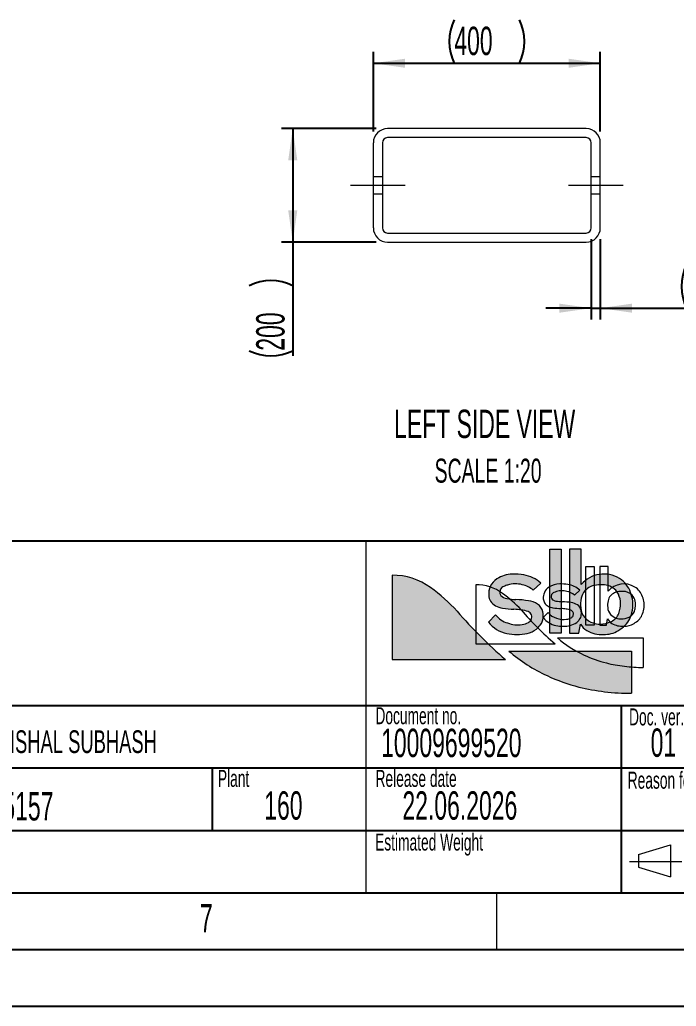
# Paper-space layout 'Sheet5' of a CAD drawing. Header units: millimetres. Extents: x 0 to 420, y 0 to 300.
# Drawn here: x 323 to 380.9, y 0 to 86.9 of the extents above; entities that cross this region are included whole.
import ezdxf
from ezdxf.enums import TextEntityAlignment as Align

# ---------------------------------------------------------------- set-up
doc = ezdxf.new("R2010")
doc.units = ezdxf.units.MM
doc.linetypes.add('CENTERX2', pattern=[20.319999999999997, 12.7, -2.54, 2.54, -2.54])
doc.linetypes.add('HIDDEN', pattern=[1.905, 1.27, -0.635])
for name, color, linetype in [('1ST_ANGLE', 7, 'Continuous'), ('BORDER', 7, 'Continuous'), ('DIMS', 7, 'Continuous')]:
    doc.layers.add(name, color=color, linetype=linetype)
doc.layers.add('HIDDEN', color=7, linetype='Continuous', plot=False)
doc.layers.add('HIDDEN_DETAIL', color=7, linetype='Continuous', plot=False)
doc.styles.add('SLDTEXTSTYLE0', font='TXT', dxfattribs={"width": 0.605})
doc.dimstyles.new('SLDDIMSTYLE6', dxfattribs={"dimtxt": 2.5, "dimasz": 2.8, "dimexe": 0, "dimexo": 0.0625, "dimtad": 1, "dimdec": 0, "dimlfac": 20, "dimrnd": 1e-09, "dimzin": 12, "dimdsep": 46, "dimtxsty": 'SLDTEXTSTYLE0', "dimsah": 1, "dimcen": 0.09, "dimadec": 0, "dimazin": 3, "dimtfac": 1, "dimtdec": 0, "dimtofl": 0, "dimtmove": 0, "dimatfit": 3, "dimfxl": 1, "dimfrac": 2, "dimtolj": 1, "dimtzin": 12, "dimarcsym": 0})
doc.dimstyles.new('SLDDIMSTYLE7', dxfattribs={"dimtxt": 2.5, "dimasz": 2.8, "dimexe": 0, "dimexo": 0.0625, "dimtad": 1, "dimdec": 0, "dimlfac": 20, "dimrnd": 1e-09, "dimzin": 12, "dimdsep": 46, "dimtxsty": 'SLDTEXTSTYLE0', "dimsah": 1, "dimcen": 0.09, "dimadec": 0, "dimazin": 3, "dimtfac": 1, "dimtdec": 0, "dimtmove": 0, "dimatfit": 0, "dimfxl": 1, "dimfrac": 2, "dimtolj": 1, "dimtzin": 12, "dimarcsym": 0})

# ---------------------------------------------------------------- blocks, each defined once
blk = doc.blocks.new('SW_NOTE_0_7')
at = {"color": 0, "linetype": 'Continuous', "lineweight": 0, "insert": (0, 3.867203219315885), "char_height": 3, "attachment_point": 1, "style": 'SLDTEXTSTYLE0'}
blk.add_mtext('Document no.', dxfattribs=at)
blk = doc.blocks.new('SW_NOTE_0_8')
at = {"color": 0, "linetype": 'Continuous', "lineweight": 0, "insert": (0, 3.867203219315885), "char_height": 3, "attachment_point": 1, "style": 'SLDTEXTSTYLE0'}
blk.add_mtext('Doc. ver.', dxfattribs=at)
blk = doc.blocks.new('SW_NOTE_0_9')
at = {"color": 0, "linetype": 'Continuous', "lineweight": 0, "insert": (0, 3.867203219315885), "char_height": 3, "attachment_point": 1, "style": 'SLDTEXTSTYLE0'}
blk.add_mtext('Reason for issue', dxfattribs=at)
blk = doc.blocks.new('SW_NOTE_0_12')
at = {"color": 0, "linetype": 'Continuous', "lineweight": 0, "insert": (0, 3.867203219315885), "char_height": 3, "attachment_point": 1, "style": 'SLDTEXTSTYLE0'}
blk.add_mtext('Plant', dxfattribs=at)
blk = doc.blocks.new('SW_NOTE_0_13')
at = {"color": 0, "linetype": 'Continuous', "lineweight": 0, "insert": (0, 3.867203219315885), "char_height": 3, "attachment_point": 1, "style": 'SLDTEXTSTYLE0'}
blk.add_mtext('Estimated Weight', dxfattribs=at)
blk = doc.blocks.new('SW_NOTE_0_16')
at = {"color": 0, "linetype": 'Continuous', "lineweight": 0, "insert": (0, 3.867203219315885), "char_height": 3, "attachment_point": 1, "style": 'SLDTEXTSTYLE0'}
blk.add_mtext('Release date', dxfattribs=at)
blk = doc.blocks.new('Title Block OSS Basic with PropInfo A3_v03')
at = {"linetype": 'Continuous'}
blk.add_hatch(color=182, dxfattribs=at).paths.add_polyline_path([(445.1657645287956, 238.8167877039867), (447.2074162423425, 238.8167877039867), (447.2074162423425, 253.6019358273643), (445.1657645287956, 253.6019358273643)], flags=0)
h = blk.add_hatch(color=182, dxfattribs=at)
edge = h.paths.add_edge_path(flags=0)
edge.add_arc((454.7128636717994, 243.9965743520274), 5.227273584209347, 58.01089399958681, 139.6383755213244, ccw=False)
edge.add_arc((455.0230550658435, 244.4931944414193), 4.641739457000195, 18.792718228384615, 58.01089399958619, ccw=False)
edge.add_arc((453.1274944373821, 243.5439950485553), 6.748174745095844, 7.672553724041222, 21.238331574411006, ccw=False)
edge.add_arc((453.539044434127, 243.9453687627665), 6.296062186235452, -24.402547678770873, 4.551135540738528, ccw=False)
edge.add_arc((455.8820032635099, 242.8461517010115), 3.708422116042959, 314.4038713115278, 336.1078909031915, ccw=False)
edge.add_arc((450.8433589069748, 248.9196871811136), 11.59134659359367, 303.64214309932, 311.18930936526016, ccw=False)
edge.add_arc((454.8751307987652, 243.0578577566604), 4.47900095269395, 267.0218230695033, 302.24729345749716, ccw=False)
edge.add_arc((454.2894430588207, 243.6982033978878), 5.125466080599462, 239.77030267141112, 273.9489491215218, ccw=False)
edge.add_arc((453.5545315951534, 242.2452804659853), 3.501446836074568, 211.6162724936101, 238.1905998564331, ccw=False)
edge.add_line((450.5727762097274, 240.4097247552156), (450.3035474123366, 238.8167877039867))
edge.add_line((450.3035474123366, 238.8167877039867), (448.6433031617601, 238.8167877039867))
edge.add_line((448.6433031617601, 238.8167877039867), (448.6433031617601, 253.6019358273643))
edge.add_line((448.6433031617601, 253.6019358273643), (450.7298263415387, 253.6019358273643))
edge.add_line((450.7298263415387, 253.6019358273643), (450.7298263415387, 247.3818073942156))
edge = h.paths.add_edge_path(flags=0)
edge.add_arc((453.4315284919234, 244.4248281699734), 2.765721342267225, 138.7981013864251, 168.821103387412)
edge.add_arc((457.2629156915521, 243.7876451210355), 6.648988824329781, 169.8354812608971, 184.5632408926944)
edge.add_arc((453.4549982100645, 243.4546419474555), 2.82679710133947, 183.9755988357257, 222.1270029972247)
edge.add_arc((453.9556906866481, 243.9074811277093), 3.501894338247078, 222.1270029972233, 250.8240505056227)
edge.add_arc((454.0202349118582, 244.1168416058627), 3.720847353005345, 250.9442478359612, 270.2819574876322)
edge.add_arc((453.9105900668333, 245.3044517655121), 4.9100799835291, 271.4932818760516, 295.6658826660078)
edge.add_arc((454.8773889513712, 243.2925270717392), 2.677919358359705, 295.66588266601, 337.4853397874631)
edge.add_arc((450.8016002895129, 244.4540644186905), 6.905077526292691, 341.5354113482329, 349.652008040191)
edge.add_arc((453.9947076785694, 243.9699883986721), 3.67824233501591, 348.1352051427971, 400.4258508379151)
edge.add_arc((454.4542834457746, 244.098975059118), 3.250896430947341, 43.94995445905325, 89.05957276633465)
edge.add_arc((454.3878668943943, 240.0528923726695), 7.297524195379891, 89.0595727663358, 100.2970364313413)
edge.add_arc((453.5815276405017, 244.4294612103091), 2.847330302537252, 100.0749804652568, 116.1351378542159)
edge.add_arc((453.8717669321507, 243.929626308071), 3.42414658988014, 116.8110331394511, 137.415915447898)
h = blk.add_hatch(color=182, dxfattribs=at)
edge = h.paths.add_edge_path(flags=0)
edge.add_arc((487.3019194714503, 292.6781861510541), 76.91117174043566, 220.5578415080118, 229.5364955474084, ccw=False)
edge.add_arc((405.5248102687739, 221.0309299151794), 31.8301279465637, 42.82877615647676, 54.18576327895369)
edge.add_arc((417.5654145547388, 237.8839230862384), 11.11848427626488, 53.68210514192747, 90.78786846453552)
edge.add_line((417.4125302210676, 249.0013561974411), (417.4125302210676, 234.1626678006407))
edge.add_line((417.4125302210676, 234.1626678006407), (437.3893714432318, 234.1626678006407))
h = blk.add_hatch(color=182, dxfattribs=at)
edge = h.paths.add_edge_path(flags=0)
edge.add_arc((438.9267675500934, 238.9039947727837), 10.3014497698434, 80.42596419707377, 92.0950290770627)
edge.add_arc((438.7488823278936, 243.7667099844662), 5.435481995370785, 92.09502907706221, 121.9460221459755)
edge.add_arc((437.5044618211238, 245.762380243651), 3.083614188485452, 121.9460221459755, 155.5167718523465)
edge.add_arc((437.5731074881314, 245.7311208751684), 3.159042138986903, 155.5167718523463, 184.7516142614847)
edge.add_arc((436.8088306125064, 245.6675926825031), 2.392129514316783, 184.7516142614845, 210.7377289886316)
edge.add_arc((436.5754658527181, 245.5288229013592), 2.12062230765407, 210.7377289886308, 243.8434910966493)
edge.add_arc((437.5663225973024, 247.2502340114344), 4.10461987026036, 242.0209133597868, 260.033887216455)
edge.add_arc((440.0414915358939, 265.5263350536696), 22.54497154458755, 261.8770925397264, 267.0063839676636)
edge.add_arc((437.9450348349395, 226.3705712710952), 16.66691665284015, 82.39362272663698, 86.83897391973721, ccw=False)
edge.add_arc((439.2475072185767, 236.4333943491112), 6.520362964511088, 71.02023521644361, 82.03359829510367, ccw=False)
edge.add_arc((441.0148398512006, 241.6690340931306), 0.995070233035464, 21.253831238437726, 69.20270642187211, ccw=False)
edge.add_arc((440.8651108619236, 241.6509182022313), 1.141794682358366, -22.925161939910993, 19.377092871085722, ccw=False)
edge.add_arc((440.7947189133776, 241.8061328982897), 1.272343680276647, 299.68352841354806, 331.8649119163105, ccw=False)
edge.add_arc((439.8915959410123, 243.4440381808612), 3.142659319919695, 277.51384270996545, 299.20046410907736, ccw=False)
edge.add_arc((439.5290250724888, 245.1675770414651), 4.900644980465009, 248.7579245846302, 279.0816056120108, ccw=False)
edge.add_arc((438.8677722528587, 244.5367978401833), 4.091562580398778, 217.9332228997959, 254.1964500931708, ccw=False)
edge.add_line((435.6406432657708, 242.0215398315456), (434.3802421426502, 240.7568118990311))
edge.add_arc((438.6997338897331, 244.1135048912275), 5.470411026328633, 217.8509112094316, 258.481389410928)
edge.add_arc((439.4082622708863, 246.6007468359583), 8.05146790572062, 257.0751558453784, 282.9248441546223)
edge.add_arc((439.6254682443193, 244.3212396692142), 5.788814278970842, 285.8772476635853, 303.6503371987634)
edge.add_arc((432.0583878987616, 250.435544877807), 15.35021954646896, 314.5821401707907, 318.1631161492628)
edge.add_arc((441.8149472870223, 241.5836176201468), 2.178534879792595, 320.4611912950333, 357.1734222976351)
edge.add_arc((440.699525062913, 241.8915406071432), 3.317411291203139, 352.807461819332, 371.542026409893)
edge.add_arc((441.7757091377819, 242.098261647815), 2.221664280753271, 11.871858887574, 56.0907580943633)
edge.add_arc((440.8812761110579, 240.48483612946), 4.062732666881476, 58.31654111008981, 82.00922153966035)
edge.add_arc((438.2111431695267, 223.6844096252593), 21.07348119960902, 81.16983310365124, 87.24138327105055)
edge.add_arc((440.1078475799998, 260.3747800188481), 15.66618448211711, 260.81574122509227, 266.77083242163474, ccw=False)
edge.add_arc((437.9068893255342, 246.8619095455661), 1.975316462469494, 226.3330938183045, 261.278486409199, ccw=False)
edge.add_arc((437.4514544314261, 246.0256635609668), 1.084663729754218, 131.4838335993697, 213.1185370354107, ccw=False)
edge.add_arc((437.3701838548942, 246.116920274057), 0.9624651945383451, 106.38181624134981, 131.4579965950686, ccw=False)
edge.add_arc((439.3759500544221, 242.0524068535297), 5.483148979990127, 107.2116182979151, 114.5389594286737, ccw=False)
edge.add_arc((439.1291298034236, 242.7888930504585), 4.706643092651752, 75.2688934168757, 106.9944484384686, ccw=False)
edge.add_arc((439.4383373247097, 243.1756199871456), 4.258733761453125, 48.29678060624508, 77.97013098144521, ccw=False)
edge.add_line((442.2715549568446, 246.3551940309289), (443.5952632106827, 247.6115950854193))
edge.add_arc((439.7296125674877, 243.4710320363024), 5.664584473634934, 46.96661430914759, 80.75028701060002)
h = blk.add_hatch(color=182, dxfattribs=at)
edge = h.paths.add_edge_path(flags=0)
edge.add_arc((459.4159188973574, 266.6094611338531), 38.39130687004372, 256.2695129009646, 263.1591393015834)
edge.add_arc((459.4658089372538, 265.4345573914718), 37.23119215254772, 262.8675435860098, 270.2134392458894)
edge.add_line((459.6045029085137, 228.2036235718338), (459.6045029085137, 235.6387718013675))
edge.add_line((459.6045029085137, 235.6387718013675), (437.9720042194422, 235.6387718013675))
edge.add_arc((457.1738509790876, 258.185978403674), 29.61566214941005, 229.5813334451303, 245.1067268152515)
edge.add_arc((458.1283416401246, 259.9428580231423), 31.61134150151506, 244.8778245536918, 255.6685289824602)
at = {"color": 7, "linetype": 'Continuous', "lineweight": 25}
blk.add_line((227.7728947943335, 255.0588188415051), (525.7728947943335, 255.0588188415051), dxfattribs=at)
at = {"color": 7, "linetype": 'Continuous', "lineweight": 18}
blk.add_line((412.7728947943333, 255.0588188415051), (412.7728947943331, 193.0588188415051), dxfattribs=at)
at = {"color": 7, "linetype": 'Continuous'}
for p, q in [((227.7728947943335, 226.0588188415051), (412.7728947943335, 226.0588188415051)), ((412.7728947943335, 226.0588188415051), (525.7728947943331, 226.0588188415051)), ((457.772894794333, 226.0588188415051), (457.772894794333, 193.0588188415051)), ((227.7728947943335, 215.0588188415051), (525.7728947943331, 215.0588188415051)), ((385.7176233375682, 215.0588188415051), (385.7176233375682, 204.0588188415051)), ((227.7728947943335, 204.0588188415051), (525.7728947943333, 204.0588188415051))]:
    blk.add_line(p, q, dxfattribs=at)
at = {"layer": '1ST_ANGLE', "color": 7, "lineweight": 18}
for p, q in [((460.8449231592774, 199.8004639854627), (466.4449231592786, 201.4804639854628)), ((466.4449231592786, 201.4804639854628), (466.4449231592786, 195.8804639854627)), ((459.2427987814452, 198.5977229639242), (468.4670788845838, 198.5977229639242)), ((460.8329473479574, 199.8004639854628), (460.8329473479574, 197.5604639854626)), ((460.8449231592778, 197.5604639854626), (466.4449231592786, 195.8804639854627))]:
    blk.add_line(p, q, dxfattribs=at)
at = {"layer": 'HIDDEN', "color": 182, "lineweight": 18}
for p, q in [((445.1657645287956, 238.8167877039867), (445.1657645287956, 253.6019358273643)), ((445.1657645287956, 253.6019358273643), (447.2074162423425, 253.6019358273643)), ((447.2074162423425, 253.6019358273643), (447.2074162423425, 238.8167877039867)), ((450.7298263415387, 253.6019358273643), (448.6433031617601, 253.6019358273643)), ((448.6433031617601, 253.6019358273643), (448.6433031617601, 238.8167877039867)), ((450.7298263415387, 247.3818073942156), (450.7298263415387, 253.6019358273643)), ((417.4125302210676, 249.0013561974411), (417.4125302210676, 234.1626678006407)), ((442.2715549568446, 246.3551940309289), (443.5952632106827, 247.6115950854193)), ((434.3802421426502, 240.7568118990311), (435.6406432657708, 242.0215398315456)), ((450.3035474123366, 238.8167877039867), (450.5727762097274, 240.4097247552156)), ((447.2074162423425, 238.8167877039867), (445.1657645287956, 238.8167877039867)), ((448.6433031617601, 238.8167877039867), (450.3035474123366, 238.8167877039867)), ((437.9720042194422, 235.6387718013675), (459.6045029085137, 235.6387718013675)), ((459.6045029085137, 235.6387718013675), (459.6045029085137, 228.2036235718338)), ((417.4125302210676, 234.1626678006407), (437.3893714432318, 234.1626678006407))]:
    blk.add_line(p, q, dxfattribs=at)
for centre, radius, start, end in [((417.5654145547388, 237.8839230862384), 11.11848427626491, 53.68210514192755, 90.78786846453552), ((438.7488823278936, 243.7667099844662), 5.43548199537081, 92.09502907706221, 121.9460221459755), ((438.9267675500934, 238.9039947727837), 10.30144976984339, 80.42596419707377, 92.09502907706268), ((439.7296125674877, 243.4710320363024), 5.664584473634942, 46.96661430914759, 80.75028701060002), ((454.7128636717994, 243.9965743520274), 5.227273584209359, 58.0108939995876, 139.6383755213253), ((437.5731074881314, 245.7311208751684), 3.159042138986894, 155.5167718523463, 184.7516142614847), ((437.5044618211238, 245.762380243651), 3.083614188485472, 121.9460221459755, 155.5167718523465), ((437.3701838548942, 246.116920274057), 0.962465194538357, 106.3818162413506, 131.4579965950693), ((439.3759500544221, 242.0524068535297), 5.483148979990156, 107.211618297916, 114.5389594286745), ((439.1291298034236, 242.7888930504585), 4.706643092651758, 75.26889341687655, 106.9944484384694), ((439.4383373247097, 243.1756199871456), 4.258733761453141, 48.29678060624597, 77.97013098144603), ((453.8717669321507, 243.929626308071), 3.424146589880162, 116.8110331394511, 137.4159154478977), ((453.5815276405017, 244.4294612103091), 2.847330302537264, 100.0749804652568, 116.1351378542159), ((454.3878668943943, 240.0528923726695), 7.297524195379888, 89.0595727663358, 100.2970364313413), ((454.4542834457746, 244.098975059118), 3.250896430947378, 43.94995445905325, 89.05957276633468), ((455.0230550658435, 244.4931944414193), 4.641739457000208, 18.79271822838537, 58.01089399958695), ((405.5248102687739, 221.0309299151794), 31.83012794656374, 42.82877615647676, 54.18576327895371), ((436.8088306125064, 245.6675926825031), 2.39212951431682, 184.7516142614845, 210.7377289886316), ((437.4514544314261, 246.0256635609668), 1.084663729754267, 131.4838335993705, 213.1185370354099), ((437.9068893255342, 246.8619095455661), 1.975316462469485, 226.3330938183041, 261.2784864091996), ((453.4315284919234, 244.4248281699734), 2.765721342267215, 138.7981013864246, 168.821103387412), ((453.9947076785694, 243.9699883986721), 3.678242335015945, 348.1352051427969, 40.42585083791425), ((453.1274944373821, 243.5439950485553), 6.748174745095879, 7.672553724041927, 21.23833157441171), ((436.5754658527181, 245.5288229013592), 2.120622307654082, 210.7377289886308, 243.8434910966489), ((437.5663225973024, 247.2502340114344), 4.104619870260371, 242.0209133597866, 260.033887216455), ((440.1078475799998, 260.3747800188481), 15.66618448211714, 260.8157412250931, 266.7708324216355), ((438.2111431695267, 223.6844096252593), 21.07348119960902, 81.16983310365124, 87.24138327105055), ((440.8812761110579, 240.48483612946), 4.062732666881472, 58.31654111009001, 82.00922153966035), ((441.7757091377819, 242.098261647815), 2.221664280753302, 11.871858887574, 56.09075809436371), ((457.2629156915521, 243.7876451210355), 6.648988824329813, 169.8354812608971, 184.5632408926944), ((453.539044434127, 243.9453687627665), 6.296062186235486, 335.5974523212307, 4.551135540739267), ((487.3019194714503, 292.6781861510541), 76.91117174043566, 220.5578415080126, 229.5364955474092), ((438.8677722528587, 244.5367978401833), 4.091562580398807, 217.9332228997967, 254.1964500931717), ((440.0414915358939, 265.5263350536696), 22.54497154458758, 261.8770925397264, 267.0063839676636), ((437.9450348349395, 226.3705712710952), 16.66691665284016, 82.39362272663783, 86.83897391973802), ((439.2475072185767, 236.4333943491112), 6.520362964511087, 71.02023521644448, 82.03359829510447), ((441.0148398512006, 241.6690340931306), 0.995070233035498, 21.25383123843853, 69.20270642187349), ((440.8651108619236, 241.6509182022313), 1.141794682358361, 337.0748380600907, 19.37709287108663), ((440.699525062913, 241.8915406071432), 3.317411291203165, 352.807461819332, 11.5420264098922), ((453.4549982100645, 243.4546419474555), 2.826797101339482, 183.9755988357257, 222.1270029972247), ((454.8773889513712, 243.2925270717392), 2.677919358359745, 295.66588266601, 337.4853397874635), ((450.8016002895129, 244.4540644186905), 6.905077526292745, 341.535411348233, 349.652008040191), ((438.6997338897331, 244.1135048912275), 5.470411026328639, 217.8509112094316, 258.481389410928), ((439.5290250724888, 245.1675770414651), 4.900644980465033, 248.7579245846312, 279.0816056120116), ((439.8915959410123, 243.4440381808612), 3.142659319919695, 277.5138427099664, 299.2004641090782), ((440.7947189133776, 241.8061328982897), 1.272343680276631, 299.6835284135488, 331.8649119163113), ((432.0583878987616, 250.435544877807), 15.35021954646897, 314.5821401707908, 318.1631161492628), ((441.8149472870223, 241.5836176201468), 2.178534879792576, 320.4611912950333, 357.1734222976351), ((453.5545315951534, 242.2452804659853), 3.501446836074614, 211.6162724936109, 238.1905998564344), ((453.9556906866481, 243.9074811277093), 3.501894338247111, 222.1270029972233, 250.8240505056229), ((454.0202349118582, 244.1168416058627), 3.720847353005378, 250.9442478359614, 270.2819574876322), ((453.9105900668333, 245.3044517655121), 4.910079983529111, 271.4932818760516, 295.6658826660078), ((450.8433589069748, 248.9196871811136), 11.59134659359368, 303.6421430993208, 311.189309365261), ((455.8820032635099, 242.8461517010115), 3.708422116042956, 314.4038713115286, 336.1078909031923), ((439.4082622708863, 246.6007468359583), 8.05146790572065, 257.0751558453784, 282.9248441546224), ((439.6254682443193, 244.3212396692142), 5.788814278970898, 285.8772476635854, 303.6503371987634), ((454.2894430588207, 243.6982033978878), 5.125466080599446, 239.7703026714123, 273.9489491215227), ((454.8751307987652, 243.0578577566604), 4.479000952693972, 267.0218230695041, 302.247293457498), ((457.1738509790876, 258.185978403674), 29.61566214941007, 229.5813334451303, 245.1067268152515), ((458.1283416401246, 259.9428580231423), 31.61134150151509, 244.8778245536918, 255.6685289824602), ((459.4159188973574, 266.6094611338531), 38.39130687004371, 256.2695129009646, 263.1591393015834), ((459.4658089372538, 265.4345573914718), 37.23119215254773, 262.8675435860098, 270.2134392458894)]:
    blk.add_arc(centre, radius, start, end, dxfattribs=at)
at = {"color": 7, "linetype": 'Continuous', "lineweight": 0}
for name, p in [('SW_NOTE_0_7', (414.4588814836735, 221.8936599185672)), ('SW_NOTE_0_8', (459.1525990108292, 221.6887343579501)), ('SW_NOTE_0_12', (386.6959088604781, 210.845621112434)), ('SW_NOTE_0_16', (414.4786505897486, 210.845621112434)), ('SW_NOTE_0_9', (458.9095785858598, 210.5315551261833)), ('SW_NOTE_0_13', (414.401025449877, 199.6275352900606))]:
    blk.add_blockref(name, p, dxfattribs=at)
at = {"color": 7, "linetype": 'Continuous', "lineweight": 0, "style": 'SLDTEXTSTYLE0', "width": 0.605, "flags": 2}
for tag, height, p in [('AUTOATTR13', 5, (320.3032557941411, 251.4117741585773)), ('AUTOATTR14', 5, (320.3375430680251, 243.3295831228859)), ('AUTOATTR15', 5, (320.6478726952708, 235.4521572369879)), ('AUTOATTR12', 4, (273.8037478943185, 221.6083199766375)), ('AUTOATTR5', 4, (368.9031174405947, 221.6366305962629)), ('AUTOATTR4', 5, (436.0816133348242, 221.9148973843365)), ('AUTOATTR2', 5, (466.705992716867, 221.9602109264341)), ('AUTOATTR6', 5, (354.7212191426938, 210.7455911788393)), ('AUTOATTR7', 5, (400.49077379972, 210.8855212239845)), ('AUTOATTR3', 5, (436.0922252532836, 210.8855212239845)), ('AUTOATTR0', 5, (488.9647484057526, 210.7752171897869))]:
    blk.add_attdef(tag, text='', height=height, dxfattribs=at).set_placement(p, align=Align.TOP_CENTER)
at = {"color": 7, "linetype": 'Continuous', "lineweight": 0, "style": 'SLDTEXTSTYLE0', "width": 0.605}
for tag, height, p in [('ORIGINATOR', 4, (368.9031174405947, 221.6366305962629)), ('DOCUMENT_NO.', 5, (436.0816133348242, 221.9148973843365)), ('DOC._VER.', 5, (466.705992716867, 221.9602109264341)), ('MATERIAL_NO.', 5, (354.7212191426938, 210.7455911788393)), ('PLANT', 5, (400.49077379972, 210.8855212239845)), ('RELEASE_DATE', 5, (436.0922252532836, 210.8855212239845)), ('REASON_FOR_ISSUE', 5, (488.9647484057526, 210.7752171897869)), ('AUTOATTR16', 5, (510.717301285889, 198.4736062412283))]:
    blk.add_attdef(tag, text='', height=height, dxfattribs=at).set_placement(p, align=Align.TOP_CENTER)
at = {"color": 7, "linetype": 'Continuous', "lineweight": 0, "style": 'SLDTEXTSTYLE0', "width": 0.605, "flags": 2}
blk.add_attdef('AUTOATTR17', text='', height=5, dxfattribs=at).set_placement((446.0870159935948, 198.4597174276731), align=Align.TOP_RIGHT)
at = {"color": 7, "linetype": 'Continuous', "lineweight": 0, "flags": 2}
for tag in ['AUTOATTR1', 'AUTOATTR8', 'AUTOATTR10', 'AUTOATTR11']:
    blk.add_attdef(tag, (0, 0), '', height=2.5, dxfattribs=at)
at = {"color": 7, "linetype": 'Continuous', "lineweight": 0}
blk.add_attdef('ECO_NO.', (0, 0), '', height=2.5, dxfattribs=at)
blk = doc.blocks.new('_D_189')
at = {"layer": 'DIMS', "transparency": 16777216}
for p, q in [((354.1593109856636, 77.08102107802101), (354.1593109856629, 84.08498253534182)), ((374.1593109856636, 77.08102107802104), (374.1593109856629, 84.08498253534366)), ((354.159310985663, 83.08498253534182), (374.159310985663, 83.08498253534366))]:
    blk.add_line(p, q, dxfattribs=at)
for centre, radius, start, end in [((363.1870888272042, 85.00338526862426), 4.289678919838297, 333.4349488229283, 26.56505117708342), ((365.1315329694862, 85.00338526862446), 4.28967891983829, 153.4349488229273, 206.5650511770841)]:
    blk.add_arc(centre, radius, start, end, dxfattribs=at)
for points in [[(354.159310985663, 83.08498253534182), (356.9593109856631, 82.68498253534207), (356.959310985663, 83.48498253534208)], [(374.159310985663, 83.08498253534366), (371.3593109856629, 83.4849825353434), (371.3593109856631, 82.6849825353434)]]:
    blk.add_solid(points, dxfattribs=at)
at = {"layer": 'DIMS', "transparency": 16777216, "insert": (361.2947275029236, 86.30765171014977), "char_height": 2.5, "attachment_point": 1, "style": 'SLDTEXTSTYLE0'}
blk.add_mtext('400', dxfattribs=at)
blk = doc.blocks.new('_D_190')
at = {"layer": 'DIMS', "transparency": 16777216}
for p, q in [((354.4093109856636, 77.33102107802102), (346.0591986765164, 77.33102107802101)), ((347.0591986765164, 77.33102107802101), (347.0591986765164, 67.331021078021)), ((354.4093109856637, 67.33102107802101), (346.0591986765164, 67.331021078021)), ((347.0591986765164, 67.331021078021), (347.0591986765164, 57.3072180357691))]:
    blk.add_line(p, q, dxfattribs=at)
for centre, start, end in [((345.140795943235, 59.65245280260446), 63.43494882292277, 116.5650511770788), ((345.1407959432349, 61.59689694488647), 243.4349488229236, 296.5650511770796)]:
    blk.add_arc(centre, 4.289678919838297, start, end, dxfattribs=at)
for points in [[(347.0591986765164, 77.33102107802101), (346.6591986765164, 74.53102107802101), (347.4591986765163, 74.53102107802101)], [(347.0591986765164, 67.331021078021), (347.4591986765163, 70.13102107802099), (346.6591986765164, 70.13102107802099)]]:
    blk.add_solid(points, dxfattribs=at)
at = {"layer": 'DIMS', "transparency": 16777216, "insert": (343.8365295017093, 57.76009147832396), "char_height": 2.5, "attachment_point": 1, "rotation": 90.00000000000045, "style": 'SLDTEXTSTYLE0'}
blk.add_mtext('200', dxfattribs=at)
blk = doc.blocks.new('_D_191')
at = {"layer": 'DIMS', "transparency": 16777216}
for p, q in [((373.3593109856637, 67.58102107802104), (373.3593109856637, 60.50635047218547)), ((374.1593109856644, 67.58102107802104), (374.1593109856636, 60.50635047218547)), ((373.3593109856637, 61.50635047218547), (369.3593109856637, 61.50635047218547)), ((373.3593109856637, 61.50635047218547), (374.1593109856636, 61.50635047218547)), ((374.1593109856636, 61.50635047218547), (386.0294955908733, 61.50635047218547))]:
    blk.add_line(p, q, dxfattribs=at)
for centre, radius, start, end in [((385.5939832234702, 63.42475320546669), 4.289678919838265, 153.4349488229225, 206.5650511770797), ((381.7398167399636, 63.42475320546664), 4.289678919838315, 333.4349488229237, 26.5650511770785)]:
    blk.add_arc(centre, radius, start, end, dxfattribs=at)
for points in [[(373.3593109856637, 61.50635047218547), (370.5593109856637, 61.90635047218548), (370.5593109856637, 61.10635047218548)], [(374.1593109856636, 61.50635047218547), (376.9593109856636, 61.10635047218547), (376.9593109856636, 61.90635047218547)]]:
    blk.add_solid(points, dxfattribs=at)
at = {"layer": 'DIMS', "transparency": 16777216, "insert": (381.7571777569077, 64.72901964699231), "char_height": 2.5, "attachment_point": 1, "style": 'SLDTEXTSTYLE0'}
blk.add_mtext('16', dxfattribs=at)

psp = doc.layouts.new('Sheet5')

# ---------------------------------------------------------------- linework, layer by layer
at = {"color": 7, "linetype": 'Continuous', "lineweight": 18}
for p, q in [((372.9093109856641, 77.33102107802046), (355.4093109856641, 77.33102107802044)), ((372.9093109856641, 76.53102107802046), (355.4093109856641, 76.53102107802044)), ((354.1593109856641, 68.58102107802044), (354.1593109856641, 76.08102107802041)), ((354.9593109856641, 76.08102107802043), (354.9593109856642, 68.58102107802041)), ((373.359310985664, 68.58102107802041), (373.3593109856641, 76.08102107802046)), ((374.1593109856648, 68.58102107802044), (374.1593109856641, 76.08102107802046)), ((355.4093109856641, 68.13102107802042), (372.9093109856642, 68.13102107802042)), ((355.4093109856641, 67.33102107802043), (372.9093109856641, 67.33102107802043))]:
    psp.add_line(p, q, dxfattribs=at)
at = {"color": 7, "linetype": 'HIDDEN', "lineweight": 18}
for p, q in [((354.9593109856642, 73.08102107802037), (354.1593109856641, 73.08102107802037)), ((374.1593109856641, 73.08102107802037), (373.3593109856641, 73.08102107802037)), ((354.1593109856641, 71.58102107802037), (354.9593109856642, 71.58102107802037)), ((373.3593109856641, 71.58102107802037), (374.1593109856641, 71.58102107802037))]:
    psp.add_line(p, q, dxfattribs=at)
at = {"color": 7, "linetype": 'Continuous', "lineweight": 18}
for centre, radius, start, end in [((355.4093109856641, 76.08102107802041), 1.250000000000028, 90, 180), ((355.4093109856641, 76.08102107802041), 0.4500000000000313, 90, 179.9999999999982), ((372.9093109856641, 76.08102107802041), 1.250000000000043, 1.954132796291185e-12, 90), ((372.9093109856641, 76.08102107802041), 0.4500000000000455, 5.428146656364539e-12, 90), ((355.4093109856641, 68.58102107802043), 1.25, 179.9999999999993, 270.0000000000008), ((355.4093109856641, 68.58102107802043), 0.4500000000000028, 180.0000000000026, 270.0000000000008), ((372.9093109856641, 68.5810210780204), 1.250000000000682, 270.0000000000008, 1.954132796290118e-12), ((372.9093109856641, 68.5810210780204), 0.4499999999999744, 270.0000000000152, 1.809382218788408e-12)]:
    psp.add_arc(centre, radius, start, end, dxfattribs=at)
at = {"layer": 'BORDER', "lineweight": 25}
psp.add_line((20.00000000000069, 10.00000000000001), (410.0000000000001, 10.00000000000005), dxfattribs=at)
at = {"layer": 'BORDER', "color": 7, "linetype": 'Continuous', "lineweight": 18}
psp.add_line((364.9999999999957, 10.0000000000002), (364.9999999999957, 4.999999999999968), dxfattribs=at)
at = {"layer": 'BORDER'}
for p, q in [((15.00000000000011, 5.000000000000004), (415.1433024754138, 5.000000000000004)), ((6.910453654619677e-13, 1.751623080406021e-42), (420, 0))]:
    psp.add_line(p, q, dxfattribs=at)
at = {"layer": 'DIMS', "linetype": 'CENTERX2', "lineweight": 18, "ltscale": 10}
for p, q in [((352.159310985666, 72.33102107802223), (356.959310985666, 72.33102107802223)), ((371.359310985666, 72.33102107802223), (376.159310985666, 72.33102107802223))]:
    psp.add_line(p, q, dxfattribs=at)
at = {"layer": 'HIDDEN_DETAIL', "color": 182, "lineweight": 18}
for p, q in [((372.892312490769, 33.57180569453796), (372.892312490769, 38.74660753772014)), ((372.892312490769, 38.74660753772014), (373.6068905905105, 38.74660753772014)), ((373.6068905905105, 38.74660753772014), (373.6068905905105, 33.57180569453796)), ((374.8397341252291, 38.74660753772014), (374.1094510123065, 38.74660753772014)), ((374.1094510123065, 38.74660753772014), (374.1094510123065, 33.57180569453796)), ((374.8397341252291, 36.56956258611807), (374.8397341252291, 38.74660753772014)), ((363.1786804830642, 37.13640466724702), (363.1786804830642, 31.94286372836686)), ((371.8793391405861, 36.21024790896774), (372.3426370294295, 36.64998827803937)), ((369.1173796556181, 34.25081416280351), (369.5585200487103, 34.69346893918357)), ((374.6905365000083, 33.57180569453796), (374.7847665790951, 34.12933366246809)), ((373.6068905905105, 33.57180569453796), (372.892312490769, 33.57180569453796)), ((374.1094510123065, 33.57180569453796), (374.6905365000083, 33.57180569453796)), ((370.3744963824954, 32.45950012862126), (377.9458709236704, 32.45950012862126)), ((377.9458709236704, 32.45950012862126), (377.9458709236704, 29.85719824828445)), ((363.1786804830642, 31.94286372836686), (370.1705749108217, 31.94286372836686))]:
    psp.add_line(p, q, dxfattribs=at)
for centre, radius, start, end in [((363.2321899998492, 33.24530307832607), 3.891469496692692, 53.68210514192806, 90.78786846453636), ((370.2108565430839, 36.00276308342046), 1.079264965969912, 121.9460221459729, 155.5167718523461), ((370.6464037204533, 35.30427849270581), 1.902418698379769, 92.09502907706221, 121.9460221459757), ((370.8658774247383, 34.70427239687804), 1.919102142996526, 107.2116182979148, 114.5389594286734), ((370.7794903368888, 34.9620425658031), 1.647325082428098, 75.26889341687813, 106.9944484384691), ((370.7086635482232, 33.60232816861694), 3.605507419445187, 80.42596419707357, 92.09502907706161), ((370.887712969339, 35.09739699364356), 1.490556816508604, 48.29678060624757, 77.9701309814465), ((370.9896593043112, 35.20079121084846), 1.982604565772268, 46.96661430914648, 80.75028701059941), ((376.2337971908203, 35.38473102135223), 1.829545754473282, 58.01089399958668, 139.6383755213251), ((375.8378295798662, 35.53624142175079), 0.9965656058880437, 100.0749804652541, 116.1351378542153), ((376.1200483187286, 34.00444232857694), 2.554133468382957, 89.0595727663365, 100.2970364313408), ((376.1432941117117, 35.42057126883394), 1.137813750831613, 43.94995445905153, 89.05957276633568), ((376.3423641787358, 35.55854805263936), 1.624608809950068, 18.79271822838568, 58.01089399958779), ((359.0179784997615, 27.34675546845541), 11.14054478129731, 42.82877615647685, 54.18576327895382), ((370.2348825265366, 35.99182230445155), 1.105664748645505, 155.5167718523469, 184.7516142614836), ((369.9673856200678, 35.96958743701872), 0.8372453300109609, 184.7516142614843, 210.7377289886319), ((370.1923039566897, 36.09491224448099), 0.3796323054140148, 131.4838335993718, 213.1185370354062), ((370.3517061696276, 36.38759833909075), 0.6913607618643334, 226.3330938183026, 261.2784864091952), ((370.1638592549035, 36.12685209406255), 0.3368628180884076, 106.3818162413389, 131.4579965950641), ((371.1220415586905, 41.11710300473948), 5.48316456874102, 260.8157412250925, 266.7708324216362), ((370.4581950150249, 28.27547336698336), 7.375718419863157, 81.16983310365133, 87.24138327104987), ((377.1263153977338, 35.31160579050502), 2.327146088515415, 169.8354812608966, 184.5632408926938), ((375.7853298778637, 35.53461985763332), 0.9680024697935352, 138.7981013864255, 168.8211033874116), ((375.9394133319433, 35.36129920596748), 1.198451306458067, 116.8110331394486, 137.4159154478981), ((375.9824425931899, 35.37542593767787), 1.287384817255633, 348.135205142796, 40.42585083791287), ((375.6789179587743, 35.22632826513697), 2.361861160783572, 7.672553724041906, 21.2383315744113), ((387.6399667206982, 52.42329515101154), 26.91891010915247, 220.5578415080126, 229.5364955474092), ((369.8857079541419, 35.92101801361836), 0.7422178076789591, 210.737728988631, 243.8434910966452), ((370.2325078147464, 36.52351190214465), 1.436616954591148, 242.0209133597843, 260.0338872164549), ((371.0988169432534, 42.920147266927), 7.890740040605654, 261.877092539727, 267.006383967664), ((370.3650570979194, 29.21562994302596), 5.833420828494042, 82.39362272663827, 86.83897391973815), ((370.8209224321924, 32.73761802033151), 2.282127037578884, 71.02023521644432, 82.03359829510562), ((371.4394888536108, 34.57009193073831), 0.3482745815624227, 21.25383123843925, 69.20270642187087), ((371.3927415445608, 34.15562264345362), 1.421956433408561, 58.316541110089, 82.00922153966002), ((371.7057931039143, 34.72032157487786), 0.7775824982636249, 11.87185888757615, 56.09075809436766), ((371.3291286777101, 34.64796921064276), 1.161093951921156, 352.8074618193318, 11.54202640989193), ((375.7935442792132, 35.19505467975206), 0.9893789854688521, 183.975598835725, 222.1270029972236), ((376.2913810386705, 35.13831447325133), 0.937271775425921, 295.6658826660125, 337.4853397874648), ((374.86485500702, 35.54485254468428), 2.416777134202504, 341.5354113482332, 349.6520080401909), ((375.822960457635, 35.36680906511089), 2.203621765182424, 335.5974523212313, 4.551135540739822), ((370.6292017670971, 35.42565671007225), 1.914643859215035, 217.8509112094311, 258.4813894109272), ((370.6880151941911, 35.57380924220679), 1.432046903139601, 217.9332228997959, 254.1964500931734), ((370.9194536810616, 35.79458196265539), 1.715225743162758, 248.7579245846339, 279.0816056120127), ((371.0463534850449, 35.19134336144403), 1.099930761971891, 277.5138427099645, 299.200464109075), ((371.3624465253727, 34.61807651254401), 0.4453202880968908, 299.683528413544, 331.8649119163132), ((371.3870837073638, 34.56375136892356), 0.3996281388254684, 337.0748380600919, 19.37709287108781), ((368.3047306702571, 37.63837070537504), 5.372576841264188, 314.5821401707914, 318.1631161492631), ((371.7195264561483, 34.54019616519399), 0.7624872079274208, 320.4611912950332, 357.173422297634), ((375.8283809639942, 34.77177816123747), 1.225506392626108, 211.61627249361, 238.1905998564345), ((375.9687866460174, 35.35354839284086), 1.225663018386486, 222.1270029972226, 250.8240505056231), ((375.9913771248409, 35.42682456019458), 1.302296573551898, 250.9442478359614, 270.2819574876302), ((375.9530014290822, 35.84248811607186), 1.718527994235191, 271.4932818760504, 295.665882666008), ((374.8794705231318, 37.10782051153239), 4.056971307757784, 303.6421430993202, 311.1893093652608), ((376.642996047919, 34.98208309349666), 1.297947740615051, 314.4038713115291, 336.1078909031926), ((370.8771867005007, 36.29619139072804), 2.818013767002213, 257.0751558453786, 282.9248441546231), ((370.9532087912023, 35.49836388236757), 2.026084997639837, 285.8772476635856, 303.6503371987643), ((376.0855999762778, 35.28030118740336), 1.793913128209811, 239.7703026714127, 273.9489491215234), ((376.2905906852585, 35.05618021297377), 1.567650333442876, 267.0218230695007, 302.2472934574947), ((377.0951427483712, 40.3510224394285), 10.3654817522935, 229.5813334451305, 245.1067268152516), ((377.4292144797342, 40.96593030624241), 11.06396952553028, 244.8778245536918, 255.6685289824599), ((377.8798665197656, 43.2992413949912), 13.43695740451532, 256.2695129009644, 263.1591393015838), ((377.8973280337294, 42.88802508515776), 13.0309172533917, 262.8675435860103, 270.2134392458896)]:
    psp.add_arc(centre, radius, start, end, dxfattribs=at)

# ---------------------------------------------------------------- block references
at = {"color": 7, "linetype": 'Continuous'}
ref = psp.add_blockref('Title Block OSS Basic with PropInfo A3_v03', (147.1135526028333, -86.52940942075263), dxfattribs=dict(at, xscale=0.5, yscale=0.5, zscale=0.5))
ref.add_attrib('DOC._VER.', '01', dxfattribs={"color": 7, "linetype": 'Continuous', "lineweight": 0, "height": 2.5, "style": 'SLDTEXTSTYLE0', "width": 0.605}).set_placement((378.5915489612668, 21.2280266930345), align=Align.BOTTOM_LEFT)
ref.add_attrib('RELEASE_DATE', '22.06.2026', dxfattribs={"color": 7, "linetype": 'Continuous', "lineweight": 0, "height": 2.5, "style": 'SLDTEXTSTYLE0', "width": 0.605}).set_placement((356.7221652294751, 15.69068184180969), align=Align.BOTTOM_LEFT)
ref.add_attrib('DOCUMENT_NO.', '10009699520', dxfattribs={"color": 7, "linetype": 'Continuous', "lineweight": 0, "height": 2.5, "style": 'SLDTEXTSTYLE0', "width": 0.605}).set_placement((354.8418592702454, 21.20536992198569), align=Align.BOTTOM_LEFT)
ref.add_attrib('ORIGINATOR', 'KINIKAR, VISHAL SUBHASH', dxfattribs={"color": 7, "linetype": 'Continuous', "lineweight": 0, "height": 2, "style": 'SLDTEXTSTYLE0', "width": 0.605}).set_placement((313.6901113231307, 21.7107703978349), align=Align.BOTTOM_LEFT)
ref.add_attrib('MATERIAL_NO.', '10405157', dxfattribs={"color": 7, "linetype": 'Continuous', "lineweight": 0, "height": 2.5, "style": 'SLDTEXTSTYLE0', "width": 0.605}).set_placement((316.9741621741802, 15.62071681923712), align=Align.BOTTOM_LEFT)
ref.add_attrib('PLANT', '160', dxfattribs={"color": 7, "linetype": 'Continuous', "lineweight": 0, "height": 2.5, "style": 'SLDTEXTSTYLE0', "width": 0.605}).set_placement((344.5464395026933, 15.69068184180969), align=Align.BOTTOM_LEFT)

# ---------------------------------------------------------------- texts
at = {"layer": 'BORDER', "insert": (338.8779067419396, 9.002133019973908), "char_height": 2.5, "attachment_point": 1, "style": 'SLDTEXTSTYLE0'}
psp.add_mtext('7', dxfattribs=at)
at = {"layer": 'DIMS', "attachment_point": 2, "style": 'SLDTEXTSTYLE0'}
for s, insert, char_height in [('LEFT SIDE VIEW', (363.9683401997414, 52.56530780613858), 2.5), ('SCALE 1:20', (364.269553669346, 48.24894299515442), 2.116666666666666)]:
    psp.add_mtext(s, dxfattribs=dict(at, insert=insert, char_height=char_height))

# ---------------------------------------------------------------- dimensions: what is measured, and where the dimension line sits
at = {"layer": 'DIMS'}
for base, p1, p2, angle, picture, middle in [((374.1593109856631, 83.08498253534367), (354.1593109856637, 76.08102107802101), (374.1593109856637, 76.08102107802104), 5.292442989955292e-12, '_D_189', (364.1593109856566, 83.08498253534275)), ((347.0591986765164, 67.331021078021), (355.4093109856636, 77.33102107802102), (355.4093109856637, 67.33102107802101), 90.0000000000002, '_D_190', (347.0591986765164, 60.62467496105705))]:
    dim = psp.add_linear_dim(base=base, p1=p1, p2=p2, angle=angle, text='(<>)', dimstyle='SLDDIMSTYLE6', dxfattribs=at)
    dim.commit()
    dim.dimension.update_dxf_attribs({"geometry": picture, "text_midpoint": middle, "dimtype": 160})
dim = psp.add_linear_dim(base=(374.1593109856644, 61.50635047219215), p1=(373.3593109856637, 68.58102107802104), p2=(374.1593109856644, 68.58102107802104), text='(<>)', dimstyle='SLDDIMSTYLE7', dxfattribs=at)
dim.commit()
dim.dimension.update_dxf_attribs({"geometry": '_D_191', "text_midpoint": (383.6668999526164, 61.50635047219213), "dimtype": 160})

doc.saveas('drawing.dxf')
